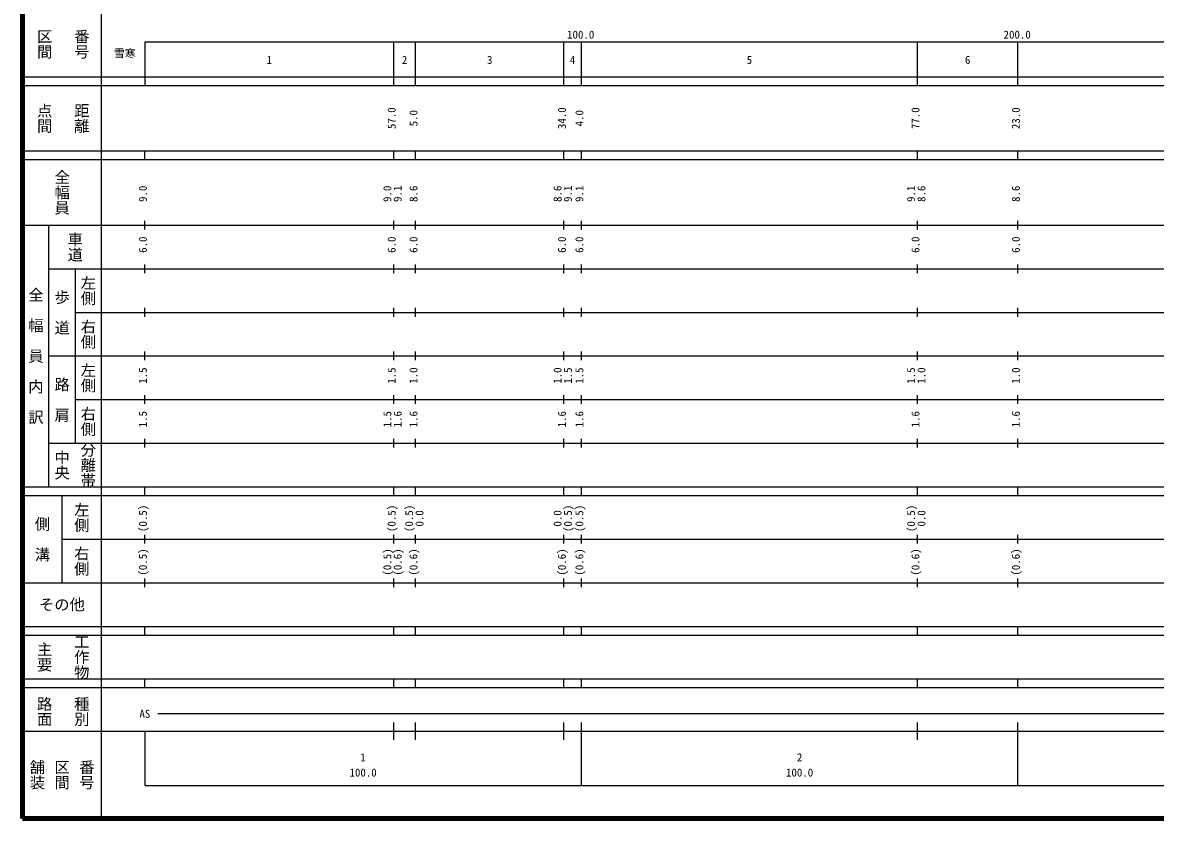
# Model space of a CAD drawing. Units: millimetres on the paper, enlarged 1000 times. Extents: x -56015503 to -55375503, y -162321055 to -161961055.
# Drawn here: x -56015503 to -55756007, y -162321055 to -162138646 of the extents above; entities that cross this region are included whole.
import ezdxf
from ezdxf.enums import TextEntityAlignment as Align

# ---------------------------------------------------------------- set-up
doc = ezdxf.new("R2010")
doc.units = ezdxf.units.MM
doc.header["$LTSCALE"] = 1000
doc.layers.add('M-TTL', color=2, linetype='Continuous', lineweight=140)
doc.layers.add('M-TTL-BAND', color=7, linetype='Continuous', lineweight=25)
doc.styles.add('@ＭＳ ゴシック', font='')
doc.styles.add('ＭＳ ゴシック', font='')
doc.styles.get('@ＭＳ ゴシック').set_extended_font_data('@MS Gothic')
doc.styles.get('ＭＳ ゴシック').set_extended_font_data('MS Gothic')

msp = doc.modelspace()

# ---------------------------------------------------------------- linework, layer by layer
at = {"layer": 'M-TTL'}
for p, q in [((-56015503, -161961055), (-56015503, -162321055)), ((-56015503, -162321055), (-55375503, -162321055))]:
    msp.add_line(p, q, dxfattribs=at)
at = {"layer": 'M-TTL-BAND'}
for p, q in [((-55997503, -161971055), (-55997503, -162321055)), ((-55987503, -162143055), (-55476503, -162143055)), ((-55987503, -162143055), (-55987503, -162153055)), ((-55930503, -162153055), (-55930503, -162143055)), ((-55925503, -162153055), (-55925503, -162143055)), ((-55891503, -162153055), (-55891503, -162143055)), ((-55887503, -162153055), (-55887503, -162143055)), ((-55810503, -162153055), (-55810503, -162143055)), ((-55787503, -162153055), (-55787503, -162143055)), ((-56015503, -162151055), (-55476503, -162151055)), ((-56015503, -162153055), (-55476503, -162153055)), ((-56015503, -162168055), (-55476503, -162168055)), ((-55987503, -162170055), (-55987503, -162168055)), ((-55930503, -162170055), (-55930503, -162168055)), ((-55925503, -162170055), (-55925503, -162168055)), ((-55891503, -162170055), (-55891503, -162168055)), ((-55887503, -162170055), (-55887503, -162168055)), ((-55810503, -162170055), (-55810503, -162168055)), ((-55787503, -162170055), (-55787503, -162168055)), ((-56015503, -162170055), (-55476503, -162170055)), ((-55987503, -162186055), (-55987503, -162184055)), ((-55930503, -162186055), (-55930503, -162184055)), ((-55925503, -162186055), (-55925503, -162184055)), ((-55891503, -162186055), (-55891503, -162184055)), ((-55887503, -162186055), (-55887503, -162184055)), ((-55810503, -162186055), (-55810503, -162184055)), ((-55787503, -162186055), (-55787503, -162184055)), ((-56015503, -162185055), (-55476503, -162185055)), ((-56009503, -162245055), (-56009503, -162185055)), ((-56009503, -162195055), (-55476503, -162195055)), ((-56003503, -162195055), (-56003503, -162235055)), ((-55987503, -162196055), (-55987503, -162194055)), ((-55930503, -162196055), (-55930503, -162194055)), ((-55925503, -162196055), (-55925503, -162194055)), ((-55891503, -162196055), (-55891503, -162194055)), ((-55887503, -162196055), (-55887503, -162194055)), ((-55810503, -162196055), (-55810503, -162194055)), ((-55787503, -162196055), (-55787503, -162194055)), ((-56003503, -162205055), (-55476503, -162205055)), ((-55987503, -162206055), (-55987503, -162204055)), ((-55930503, -162206055), (-55930503, -162204055)), ((-55925503, -162206055), (-55925503, -162204055)), ((-55891503, -162206055), (-55891503, -162204055)), ((-55887503, -162206055), (-55887503, -162204055)), ((-55810503, -162206055), (-55810503, -162204055)), ((-55787503, -162206055), (-55787503, -162204055)), ((-56009503, -162215055), (-55476503, -162215055)), ((-55987503, -162216055), (-55987503, -162214055)), ((-55930503, -162216055), (-55930503, -162214055)), ((-55925503, -162216055), (-55925503, -162214055)), ((-55891503, -162216055), (-55891503, -162214055)), ((-55887503, -162216055), (-55887503, -162214055)), ((-55810503, -162216055), (-55810503, -162214055)), ((-55787503, -162216055), (-55787503, -162214055)), ((-56003503, -162225055), (-55476503, -162225055)), ((-55987503, -162226055), (-55987503, -162224055)), ((-55930503, -162226055), (-55930503, -162224055)), ((-55925503, -162226055), (-55925503, -162224055)), ((-55891503, -162226055), (-55891503, -162224055)), ((-55887503, -162226055), (-55887503, -162224055)), ((-55810503, -162226055), (-55810503, -162224055)), ((-55787503, -162226055), (-55787503, -162224055)), ((-55987503, -162236055), (-55987503, -162234055)), ((-55930503, -162236055), (-55930503, -162234055)), ((-55925503, -162236055), (-55925503, -162234055)), ((-55891503, -162236055), (-55891503, -162234055)), ((-55887503, -162236055), (-55887503, -162234055)), ((-55810503, -162236055), (-55810503, -162234055)), ((-55787503, -162236055), (-55787503, -162234055)), ((-56009503, -162235055), (-55476503, -162235055)), ((-56015503, -162245055), (-55476503, -162245055)), ((-56015503, -162247055), (-55476503, -162247055)), ((-56006503, -162247055), (-56006503, -162267055)), ((-55987503, -162247055), (-55987503, -162245055)), ((-55930503, -162247055), (-55930503, -162245055)), ((-55925503, -162247055), (-55925503, -162245055)), ((-55891503, -162247055), (-55891503, -162245055)), ((-55887503, -162247055), (-55887503, -162245055)), ((-55810503, -162247055), (-55810503, -162245055)), ((-55787503, -162247055), (-55787503, -162245055)), ((-56006503, -162257055), (-55476503, -162257055)), ((-55987503, -162258055), (-55987503, -162256055)), ((-55930503, -162258055), (-55930503, -162256055)), ((-55925503, -162258055), (-55925503, -162256055)), ((-55891503, -162258055), (-55891503, -162256055)), ((-55887503, -162258055), (-55887503, -162256055)), ((-55810503, -162258055), (-55810503, -162256055)), ((-55787503, -162258055), (-55787503, -162256055)), ((-56015503, -162267055), (-55476503, -162267055)), ((-55987503, -162268055), (-55987503, -162266055)), ((-55930503, -162268055), (-55930503, -162266055)), ((-55925503, -162268055), (-55925503, -162266055)), ((-55891503, -162268055), (-55891503, -162266055)), ((-55887503, -162268055), (-55887503, -162266055)), ((-55810503, -162268055), (-55810503, -162266055)), ((-55787503, -162268055), (-55787503, -162266055)), ((-56015503, -162277055), (-55476503, -162277055)), ((-55987503, -162279055), (-55987503, -162277055)), ((-55930503, -162279055), (-55930503, -162277055)), ((-55925503, -162279055), (-55925503, -162277055)), ((-55891503, -162279055), (-55891503, -162277055)), ((-55887503, -162279055), (-55887503, -162277055)), ((-55810503, -162279055), (-55810503, -162277055)), ((-55787503, -162279055), (-55787503, -162277055)), ((-56015503, -162279055), (-55476503, -162279055)), ((-56015503, -162289055), (-55476503, -162289055)), ((-56015503, -162291055), (-55476503, -162291055)), ((-55987503, -162291055), (-55987503, -162289055)), ((-55930503, -162291055), (-55930503, -162289055)), ((-55925503, -162291055), (-55925503, -162289055)), ((-55891503, -162291055), (-55891503, -162289055)), ((-55887503, -162291055), (-55887503, -162289055)), ((-55810503, -162291055), (-55810503, -162289055)), ((-55787503, -162291055), (-55787503, -162289055)), ((-55984503, -162297055), (-55495003, -162297055)), ((-55930503, -162303055), (-55930503, -162299055)), ((-55925503, -162303055), (-55925503, -162299055)), ((-55891503, -162303055), (-55891503, -162299055)), ((-55887503, -162313555), (-55887503, -162299055)), ((-55810503, -162303055), (-55810503, -162299055)), ((-55787503, -162313555), (-55787503, -162299055)), ((-56015503, -162301055), (-55476503, -162301055)), ((-55987503, -162301055), (-55987503, -162313555)), ((-55987503, -162313555), (-55476503, -162313555))]:
    msp.add_line(p, q, dxfattribs=at)

# ---------------------------------------------------------------- texts
at = {"layer": 'M-TTL-BAND', "style": '@ＭＳ ゴシック'}
for s, p in [('区間', (-56010503, -162143555)), ('番号', (-56002003, -162143555)), ('点間', (-56010503, -162160555)), ('距離', (-56002003, -162160555)), ('全幅員', (-56006503, -162177555)), ('車道', (-56003503, -162190055)), ('左側', (-56000503, -162200055)), ('全\u3000幅\u3000員\u3000内\u3000訳', (-56012503, -162215055)), ('歩\u3000道', (-56006503, -162205055)), ('右側', (-56000503, -162210055)), ('左側', (-56000503, -162220055)), ('路\u3000肩', (-56006503, -162225055)), ('右側', (-56000503, -162230055)), ('中央', (-56006503, -162240055)), ('分離帯', (-56000503, -162240055)), ('左側', (-56002003, -162252055)), ('側\u3000溝', (-56011003, -162257055)), ('右側', (-56002003, -162262055)), ('主要', (-56010503, -162284055)), ('工作物', (-56002003, -162284055)), ('路面', (-56010503, -162296555)), ('種別', (-56002003, -162296555)), ('舗装', (-56012170, -162311055)), ('区間', (-56006503, -162311055)), ('番号', (-56000836, -162311055))]:
    msp.add_text(s, height=2566, rotation=270, dxfattribs=at).set_placement(p, align=Align.MIDDLE_CENTER)
at = {"layer": 'M-TTL-BAND', "style": 'ＭＳ ゴシック'}
for s, p in [('100.0', (-55887659, -162142860)), ('200.0', (-55787659, -162142860)), ('雪寒', (-55992119, -162147173)), ('1', (-55959003, -162148650)), ('2', (-55928003, -162148650)), ('3', (-55908503, -162148650)), ('4', (-55889503, -162148650)), ('5', (-55849003, -162148650)), ('6', (-55799003, -162148650)), ('AS', (-55987503, -162298555)), ('1', (-55937503, -162308532)), ('2', (-55837503, -162308532)), ('100.0', (-55937503, -162312022)), ('100.0', (-55837503, -162312022))]:
    msp.add_text(s, height=1833, dxfattribs=at).set_placement(p, align=Align.BOTTOM_CENTER)
for s, p in [('57.0', (-55929503, -162160555)), ('5.0', (-55924503, -162160555)), ('34.0', (-55890503, -162160555)), ('4.0', (-55886503, -162160555)), ('77.0', (-55809503, -162160555)), ('23.0', (-55786503, -162160555)), ('9.0', (-55986503, -162177881)), ('9.0', (-55930503, -162177881)), ('9.1', (-55928133, -162177881)), ('8.6', (-55924503, -162177881)), ('8.6', (-55891503, -162177881)), ('9.1', (-55889133, -162177881)), ('9.1', (-55886503, -162177881)), ('9.1', (-55810503, -162177881)), ('8.6', (-55808133, -162177881)), ('8.6', (-55786503, -162177881)), ('6.0', (-55986503, -162189555)), ('6.0', (-55929503, -162189555)), ('6.0', (-55924503, -162189555)), ('6.0', (-55890503, -162189555)), ('6.0', (-55886503, -162189555)), ('6.0', (-55809503, -162189555)), ('6.0', (-55786503, -162189555)), ('1.5', (-55986503, -162219555)), ('1.5', (-55929503, -162219555)), ('1.0', (-55924503, -162219555)), ('1.0', (-55891503, -162219555)), ('1.5', (-55889133, -162219555)), ('1.5', (-55886503, -162219555)), ('1.5', (-55810503, -162219555)), ('1.0', (-55808133, -162219555)), ('1.0', (-55786503, -162219555)), ('1.5', (-55986503, -162229555)), ('1.5', (-55930503, -162229555)), ('1.6', (-55928133, -162229555)), ('1.6', (-55924503, -162229555)), ('1.6', (-55890503, -162229555)), ('1.6', (-55886503, -162229555)), ('1.6', (-55809503, -162229555)), ('1.6', (-55786503, -162229555)), ('(0.5)', (-55986503, -162252291)), ('(0.5)', (-55929503, -162252291)), ('(0.5)', (-55925503, -162252291)), ('(0.5)', (-55889133, -162252291)), ('(0.5)', (-55886503, -162252291)), ('(0.5)', (-55810503, -162252291)), ('0.0', (-55923133, -162252291)), ('0.0', (-55891503, -162252291)), ('0.0', (-55808133, -162252291)), ('(0.5)', (-55986503, -162262291)), ('(0.5)', (-55930503, -162262291)), ('(0.6)', (-55928133, -162262291)), ('(0.6)', (-55924503, -162262291)), ('(0.6)', (-55890503, -162262291)), ('(0.6)', (-55886503, -162262291)), ('(0.6)', (-55809503, -162262291)), ('(0.6)', (-55786503, -162262291))]:
    msp.add_text(s, height=1833, rotation=90, dxfattribs=at).set_placement(p, align=Align.BOTTOM_CENTER)
msp.add_text('その他', height=2566, dxfattribs=at).set_placement((-56006503, -162272055), align=Align.MIDDLE_CENTER)

doc.saveas('drawing.dxf')
